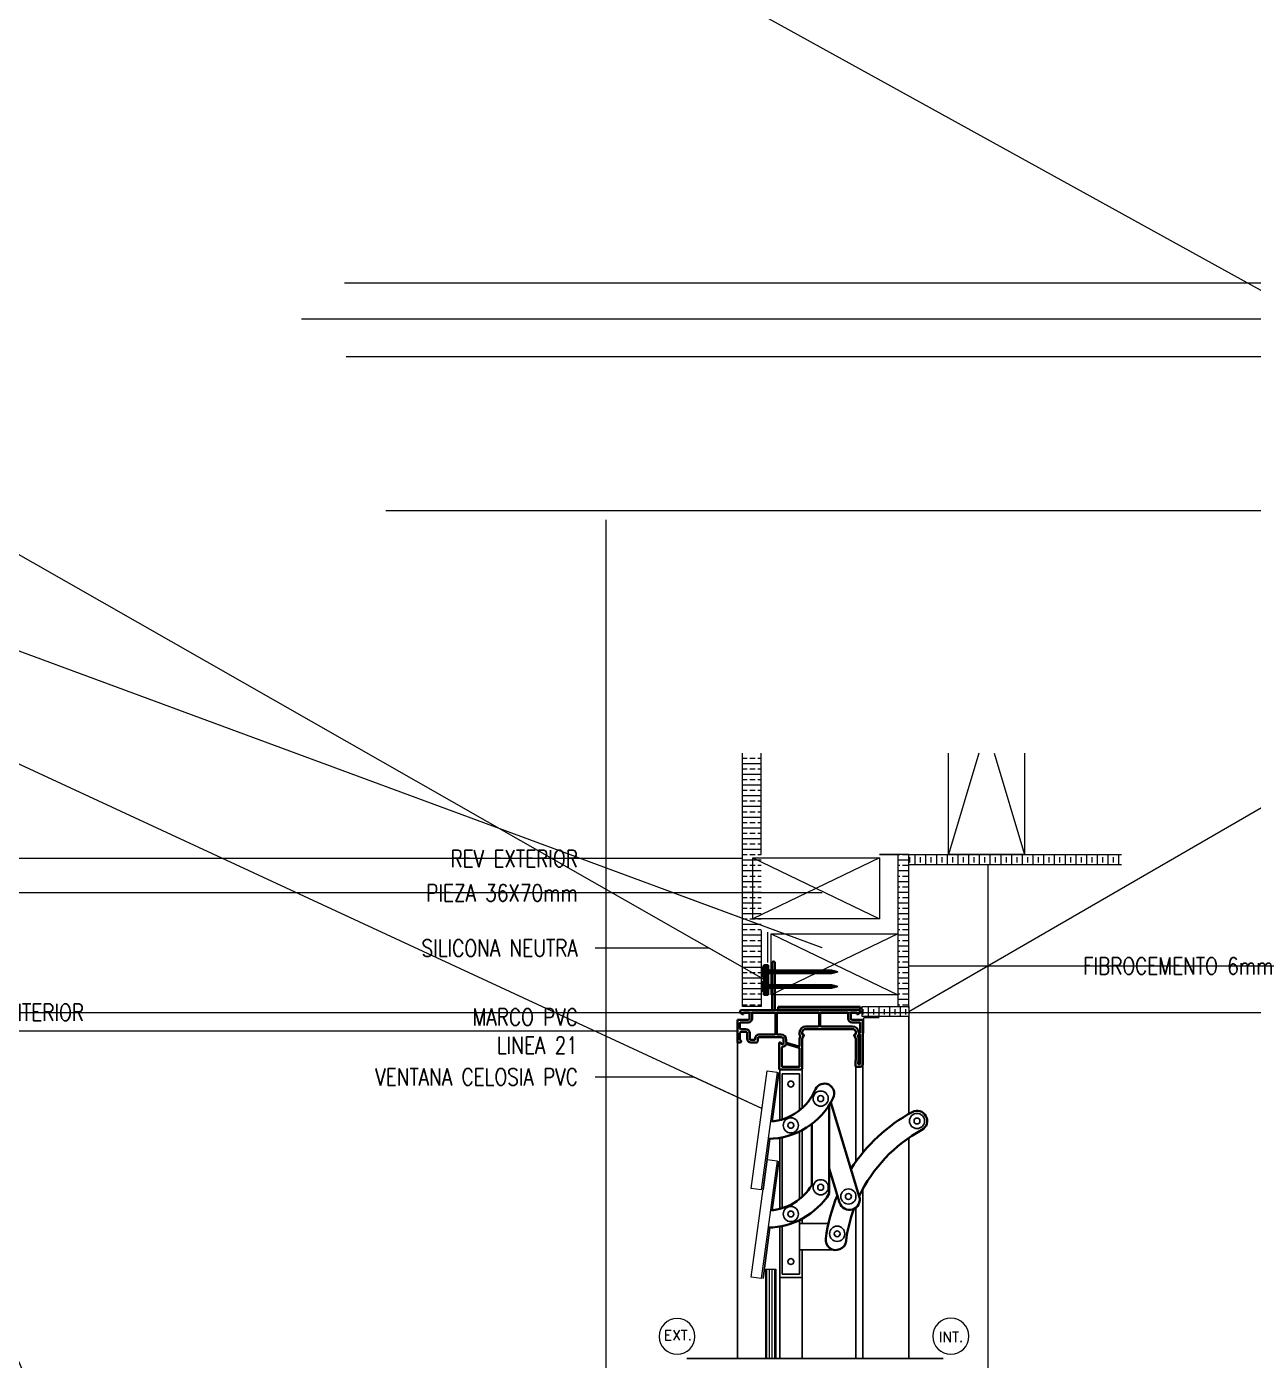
# Model space of a CAD drawing. Header units: metres. Extents: x -2 to 690, y -116 to 73.
# Drawn here: x 152.211 to 152.938, y 29.655 to 30.445 of the extents above; entities that cross this region are included whole.
import ezdxf

# ---------------------------------------------------------------- set-up
doc = ezdxf.new("R2010")
doc.units = ezdxf.units.M
doc.header["$LTSCALE"] = 5
doc.header["$MEASUREMENT"] = 0
doc.layers.get('0').update_dxf_attribs({"color": 30})
doc.layers.get('DEFPOINTS').update_dxf_attribs({"color": 210})
for name, color, linetype, lineweight in [('A-ANNO-SYMB', 3, 'Continuous', 18), ('A-ANNO-TEXT', 3, 'Continuous', 18), ('A-DETL-PATT', 8, 'Continuous', 18), ('A-ELEV-MBE1', 7, 'Continuous', 35), ('A-ELEV-MBE2', 4, 'Continuous', 25), ('A-FURN', 8, 'Continuous', 18), ('A-WALL-STUD', 3, 'Continuous', 18)]:
    doc.layers.add(name, color=color, linetype=linetype, lineweight=lineweight)
doc.styles.add('E-ROMANS', font='romans.shx', dxfattribs={"width": 0.8})
doc.dimstyles.new('E-0100_TICK_12', dxfattribs={"dimscale": 0.001, "dimtxt": 120, "dimasz": 120, "dimexe": 60, "dimexo": 40, "dimgap": 60, "dimtad": 0, "dimzin": 0, "dimdsep": 46, "dimtxsty": 'E-ROMANS', "dimblk": 'OBLIQUE', "dimcen": 60, "dimclrd": 256, "dimclre": 256, "dimclrt": 256, "dimadec": 0, "dimazin": 0, "dimtfac": 1, "dimtmove": 1, "dimatfit": 3, "dimldrblk": 'OPEN90', "dimfxl": 1, "dimtfill": 1, "dimtolj": 1, "dimtzin": 0, "dimlwd": -1, "dimarcsym": 0})

# ---------------------------------------------------------------- blocks, each defined once
blk = doc.blocks.new('_Oblique')
at = {"color": 0, "linetype": 'ByBlock', "lineweight": -2}
blk.add_line((-0.5, -0.5), (0.5, 0.5), dxfattribs=at)

msp = doc.modelspace()

# ---------------------------------------------------------------- hatches: boundary and pattern name
at = {"layer": 'A-DETL-PATT'}
h = msp.add_hatch(dxfattribs=at)
h.set_pattern_fill('BRASS', color=256, scale=0.001, style=0)
h.set_pattern_definition([(0, (-418.2702243, 6.1707137), (0, 0.00635), []), (0, (-418.2702243, 6.1738887), (0, 0.00635), [0.003175, -0.0015875])])
h.paths.add_polyline_path([(152.64602, 29.95466), (152.64602, 30.0146), (152.63502, 30.0146), (152.63502, 29.86466), (152.64602, 29.86466), (152.64602, 29.90966)])
h = msp.add_hatch(dxfattribs=at)
h.set_pattern_fill('BRASS', color=256, scale=0.001, style=0)
h.set_pattern_definition([(0, (-418.2702243, 6.1707137), (0, 0.00635), []), (0, (-418.2702243, 6.1738887), (0, 0.00635), [0.003175, -0.0015875])])
h.paths.add_polyline_path([(152.73346, 29.86386), (152.73346, 29.95466), (152.72702, 29.95466), (152.72702, 29.86386)])
h = msp.add_hatch(dxfattribs=at)
h.set_pattern_fill('BRASS', color=256, scale=0.001, angle=90, style=0)
h.set_pattern_definition([(90, (-418.273782, 6.1707137), (-0.00635, 4e-19), []), (90, (-418.276957, 6.1707137), (-0.00635, 4e-19), [0.003175, -0.0015875])])
h.paths.add_polyline_path([(152.85952, 29.95466), (152.79846, 29.95466), (152.75346, 29.95466), (152.73346, 29.95466), (152.73346, 29.94866), (152.85952, 29.94866)])
h = msp.add_hatch(dxfattribs=at)
h.set_pattern_fill('BRASS', color=256, scale=0.001, angle=90, style=0)
h.set_pattern_definition([(90, (-418.3014795, 6.0807137), (-0.00635, 4e-19), []), (90, (-418.3046545, 6.0807137), (-0.00635, 4e-19), [0.003175, -0.0015875])])
h.paths.add_polyline_path([(152.73346, 29.85865), (152.73346, 29.86466), (152.72576, 29.86466), (152.70576, 29.86466), (152.70576, 29.85865)])

# ---------------------------------------------------------------- linework, layer by layer
at = {"layer": 'A-ANNO-SYMB'}
for p, q in [((152.73346, 29.95466), (152.85952, 29.95466)), ((152.73346, 29.94866), (152.73346, 29.95466)), ((152.85952, 29.94866), (152.73346, 29.94866)), ((152.64987, 29.89076), (152.64987, 29.90878)), ((152.7159, 29.85786), (152.70684, 29.85786)), ((152.70684, 29.84883), (152.70684, 29.85786)), ((152.64008, 29.75694), (152.64947, 29.82654)), ((152.65543, 29.82573), (152.64605, 29.75613)), ((152.64947, 29.82654), (152.65543, 29.82573)), ((152.64008, 29.70442), (152.64947, 29.77402)), ((152.65543, 29.77322), (152.64605, 29.70362)), ((152.64947, 29.77402), (152.65543, 29.77322)), ((152.64605, 29.75613), (152.64008, 29.75694)), ((152.64871, 29.70911), (152.64871, 29.65619)), ((152.64871, 29.65619), (152.64871, 29.70911)), ((152.64871, 29.70911), (152.65473, 29.70911)), ((152.64933, 29.65619), (152.64933, 29.70911)), ((152.65092, 29.65619), (152.65092, 29.70911)), ((152.65251, 29.65619), (152.65251, 29.70911)), ((152.6541, 29.65619), (152.6541, 29.70911)), ((152.65473, 29.70911), (152.65473, 29.65619)), ((152.65473, 29.70911), (152.65473, 29.65619)), ((152.64605, 29.70362), (152.64008, 29.70442))]:
    msp.add_line(p, q, dxfattribs=at)
for points in [[(152.63502, 29.88999), (152.63502, 30.0146)], [(152.63502, 29.86466), (152.63502, 30.0146)], [(152.64602, 29.95466), (152.64602, 30.0146)], [(152.75702, 29.95466), (152.75702, 30.0146)], [(152.80202, 30.0146), (152.80202, 29.95466), (152.75702, 29.95466)], [(152.775, 30.0146), (152.75702, 29.95466)], [(152.78404, 30.0146), (152.80202, 29.95466)], [(152.73346, 29.86386), (152.73346, 29.95466)], [(152.64602, 29.90966), (152.64602, 29.86466), (152.63502, 29.86466)]]:
    msp.add_lwpolyline(points, dxfattribs=at)
for points in [[(152.73346, 29.95466), (152.72702, 29.95466), (152.72702, 29.86466), (152.73346, 29.86466)], [(152.70576, 29.86466), (152.73346, 29.86466), (152.73346, 29.85865), (152.70576, 29.85865)]]:
    msp.add_lwpolyline(points, close=True, dxfattribs=at)
at = {"layer": 'A-ANNO-TEXT'}
for centre, radius, start, end in [((152.59621, 29.66926), 0.01058, 0, 180), ((152.75837, 29.66937), 0.01071, 0, 180), ((152.59621, 29.66926), 0.01058, 180, 0), ((152.75837, 29.66937), 0.01071, 180, 0)]:
    msp.add_arc(centre, radius, start, end, dxfattribs=at)
at = {"layer": 'A-ELEV-MBE1'}
for p, q in [((152.64758, 29.88917), (152.64758, 29.87162)), ((152.65011, 29.88917), (152.64758, 29.88917)), ((152.64758, 29.88837), (152.65011, 29.88583)), ((152.64855, 29.88917), (152.65011, 29.88761)), ((152.65011, 29.87162), (152.65011, 29.88917)), ((152.65251, 29.89051), (152.65251, 29.86288)), ((152.65404, 29.86288), (152.65404, 29.89051)), ((152.64758, 29.8866), (152.65011, 29.88406)), ((152.64758, 29.88482), (152.65011, 29.88229)), ((152.64758, 29.88305), (152.65011, 29.88051)), ((152.64758, 29.88128), (152.65011, 29.87874)), ((152.64758, 29.8795), (152.65011, 29.87697)), ((152.64758, 29.87773), (152.65011, 29.87519)), ((152.64758, 29.87596), (152.65011, 29.87342)), ((152.64758, 29.87418), (152.65011, 29.87165)), ((152.64758, 29.87241), (152.64836, 29.87162)), ((152.64758, 29.87162), (152.65011, 29.87162)), ((152.65598, 29.86449), (152.65598, 29.86296)), ((152.70457, 29.86449), (152.65598, 29.86449)), ((152.70457, 29.86296), (152.70457, 29.86449)), ((152.63192, 29.85674), (152.63192, 29.84331)), ((152.63832, 29.85674), (152.63192, 29.85674)), ((152.63192, 29.85674), (152.63192, 29.84331)), ((152.63832, 29.85674), (152.63192, 29.85674)), ((152.63359, 29.86211), (152.63359, 29.86084)), ((152.63359, 29.86211), (152.63359, 29.86084)), ((152.63359, 29.86084), (152.63492, 29.86007)), ((152.63359, 29.86084), (152.63492, 29.86007)), ((152.66351, 29.8625), (152.63397, 29.8625)), ((152.65212, 29.8625), (152.63397, 29.8625)), ((152.63492, 29.86007), (152.63555, 29.86007)), ((152.63492, 29.86007), (152.63555, 29.86007)), ((152.63555, 29.86007), (152.63555, 29.86058)), ((152.63555, 29.86007), (152.63555, 29.86058)), ((152.63594, 29.86096), (152.6387, 29.86096)), ((152.63594, 29.86096), (152.6387, 29.86096)), ((152.63908, 29.86058), (152.63908, 29.85751)), ((152.63908, 29.86058), (152.63908, 29.85751)), ((152.64062, 29.86058), (152.64062, 29.85751)), ((152.64062, 29.86058), (152.64062, 29.85751)), ((152.65405, 29.86096), (152.641, 29.86096)), ((152.65405, 29.86096), (152.641, 29.86096)), ((152.70419, 29.8625), (152.65442, 29.8625)), ((152.65443, 29.84843), (152.65443, 29.86058)), ((152.65443, 29.84843), (152.65443, 29.86058)), ((152.6552, 29.86058), (152.6552, 29.84843)), ((152.6552, 29.86058), (152.6552, 29.84843)), ((152.67988, 29.86096), (152.65558, 29.86096)), ((152.67988, 29.86096), (152.65558, 29.86096)), ((152.65598, 29.86296), (152.70457, 29.86296)), ((152.70419, 29.8625), (152.66351, 29.8625)), ((152.68027, 29.85321), (152.68027, 29.86058)), ((152.68027, 29.85321), (152.68027, 29.86058)), ((152.68104, 29.86058), (152.68104, 29.85321)), ((152.68104, 29.86058), (152.68104, 29.85321)), ((152.69715, 29.86096), (152.68142, 29.86096)), ((152.69715, 29.86096), (152.68142, 29.86096)), ((152.69754, 29.85751), (152.69754, 29.86058)), ((152.69754, 29.85751), (152.69754, 29.86058)), ((152.69907, 29.85751), (152.69907, 29.86058)), ((152.69907, 29.85751), (152.69907, 29.86058)), ((152.69945, 29.86096), (152.70222, 29.86096)), ((152.69945, 29.86096), (152.70222, 29.86096)), ((152.70623, 29.85674), (152.69984, 29.85674)), ((152.70623, 29.85674), (152.69984, 29.85674)), ((152.7026, 29.86058), (152.7026, 29.86007)), ((152.7026, 29.86058), (152.7026, 29.86007)), ((152.7026, 29.86007), (152.70324, 29.86007)), ((152.7026, 29.86007), (152.70324, 29.86007)), ((152.70324, 29.86007), (152.70457, 29.86084)), ((152.70324, 29.86007), (152.70457, 29.86084)), ((152.70457, 29.86084), (152.70457, 29.86211)), ((152.70457, 29.86084), (152.70457, 29.86211)), ((152.70623, 29.83057), (152.70623, 29.85674)), ((152.70623, 29.83057), (152.70623, 29.85674)), ((152.63346, 29.85482), (152.63346, 29.85163)), ((152.63346, 29.85482), (152.63346, 29.85163)), ((152.63346, 29.84485), (152.63346, 29.84894)), ((152.63346, 29.84485), (152.63346, 29.84894)), ((152.63832, 29.85521), (152.63384, 29.85521)), ((152.63832, 29.85521), (152.63384, 29.85521)), ((152.63384, 29.85124), (152.63691, 29.85124)), ((152.63384, 29.85124), (152.63691, 29.85124)), ((152.63422, 29.84971), (152.63691, 29.84971)), ((152.63422, 29.84971), (152.63691, 29.84971)), ((152.63768, 29.84894), (152.63768, 29.84562)), ((152.63768, 29.84894), (152.63768, 29.84562)), ((152.63921, 29.84894), (152.63921, 29.84562)), ((152.63921, 29.84894), (152.63921, 29.84562)), ((152.66876, 29.8481), (152.66876, 29.84925)), ((152.66876, 29.8481), (152.66876, 29.84925)), ((152.67029, 29.8481), (152.67029, 29.84925)), ((152.67029, 29.8481), (152.67029, 29.84925)), ((152.67234, 29.85283), (152.67988, 29.85283)), ((152.67234, 29.85283), (152.67988, 29.85283)), ((152.67234, 29.85129), (152.70009, 29.85129)), ((152.67234, 29.85129), (152.70009, 29.85129)), ((152.68142, 29.85283), (152.70009, 29.85283)), ((152.68142, 29.85283), (152.70009, 29.85283)), ((152.70431, 29.85521), (152.69984, 29.85521)), ((152.70431, 29.85521), (152.69984, 29.85521)), ((152.70214, 29.84925), (152.70214, 29.8481)), ((152.70214, 29.84925), (152.70214, 29.8481)), ((152.70406, 29.84886), (152.70431, 29.84886)), ((152.70406, 29.84886), (152.70431, 29.84886)), ((152.7047, 29.84925), (152.7047, 29.85482)), ((152.7047, 29.84925), (152.7047, 29.85482)), ((152.63192, 29.84331), (152.63346, 29.84331)), ((152.63192, 29.84331), (152.63346, 29.84331)), ((152.63998, 29.84485), (152.64203, 29.84485)), ((152.63998, 29.84485), (152.64203, 29.84485)), ((152.63998, 29.84331), (152.64318, 29.84331)), ((152.63998, 29.84331), (152.64318, 29.84331)), ((152.64241, 29.84523), (152.64241, 29.84574)), ((152.64241, 29.84523), (152.64241, 29.84574)), ((152.64395, 29.84408), (152.64395, 29.84574)), ((152.64395, 29.84408), (152.64395, 29.84574)), ((152.64471, 29.84805), (152.65405, 29.84805)), ((152.64471, 29.84805), (152.65405, 29.84805)), ((152.64471, 29.84651), (152.65776, 29.84651)), ((152.64471, 29.84651), (152.65776, 29.84651)), ((152.65558, 29.84805), (152.65776, 29.84805)), ((152.65558, 29.84805), (152.65776, 29.84805)), ((152.65674, 29.84331), (152.65674, 29.82733)), ((152.65737, 29.84331), (152.65674, 29.84331)), ((152.65674, 29.84331), (152.65674, 29.82733)), ((152.65737, 29.84331), (152.65674, 29.84331)), ((152.65829, 29.8424), (152.65737, 29.84331)), ((152.65829, 29.8424), (152.65737, 29.84331)), ((152.65929, 29.84498), (152.65929, 29.84306)), ((152.65929, 29.84498), (152.65929, 29.84306)), ((152.66083, 29.84498), (152.66083, 29.84359)), ((152.66083, 29.84498), (152.66083, 29.84359)), ((152.6611, 29.84323), (152.66826, 29.84104)), ((152.6611, 29.84323), (152.66826, 29.84104)), ((152.66849, 29.84016), (152.66113, 29.84241)), ((152.66849, 29.84016), (152.66113, 29.84241)), ((152.66876, 29.8414), (152.66876, 29.84568)), ((152.66876, 29.8414), (152.66876, 29.84568)), ((152.66896, 29.84645), (152.66912, 29.84672)), ((152.66896, 29.84645), (152.66912, 29.84672)), ((152.67132, 29.8481), (152.67029, 29.8481)), ((152.67132, 29.8481), (152.67029, 29.8481)), ((152.67029, 29.84568), (152.67132, 29.84746)), ((152.67029, 29.84568), (152.67132, 29.84746)), ((152.67029, 29.82809), (152.67029, 29.84568)), ((152.67029, 29.82809), (152.67029, 29.84568)), ((152.67132, 29.84746), (152.67132, 29.8481)), ((152.67132, 29.84746), (152.67132, 29.8481)), ((152.70112, 29.8481), (152.70112, 29.84746)), ((152.70214, 29.8481), (152.70112, 29.8481)), ((152.70112, 29.8481), (152.70112, 29.84746)), ((152.70214, 29.8481), (152.70112, 29.8481)), ((152.70112, 29.84746), (152.70214, 29.84568)), ((152.70112, 29.84746), (152.70214, 29.84568)), ((152.70214, 29.84568), (152.70214, 29.83273)), ((152.70214, 29.84568), (152.70214, 29.83273)), ((152.70347, 29.84645), (152.70331, 29.84672)), ((152.70347, 29.84645), (152.70331, 29.84672)), ((152.70367, 29.83275), (152.70367, 29.84568)), ((152.70367, 29.83275), (152.70367, 29.84568)), ((152.70402, 29.8481), (152.70431, 29.8481)), ((152.70402, 29.8481), (152.70431, 29.8481)), ((152.7047, 29.84771), (152.7047, 29.83083)), ((152.7047, 29.84771), (152.7047, 29.83083)), ((152.65827, 29.84037), (152.65827, 29.82924)), ((152.65827, 29.84037), (152.65827, 29.82924)), ((152.66876, 29.82924), (152.66876, 29.8398)), ((152.66876, 29.82924), (152.66876, 29.8398)), ((152.65674, 29.82733), (152.66953, 29.82733)), ((152.65865, 29.82886), (152.66837, 29.82886)), ((152.70188, 29.83236), (152.70188, 29.82968)), ((152.70265, 29.82891), (152.70457, 29.82891)), ((152.70342, 29.83083), (152.70342, 29.83179)), ((152.70431, 29.83045), (152.7038, 29.83045)), ((152.68637, 29.80644), (152.68637, 29.75389)), ((152.68725, 29.80784), (152.70413, 29.7521)), ((152.67592, 29.79507), (152.67592, 29.75875)), ((152.68637, 29.76871), (152.69247, 29.74857))]:
    msp.add_line(p, q, dxfattribs=at)
for centre, radius, start, end in [((152.65327, 29.89051), 0.000767, 0, 180), ((152.63397, 29.86211), 0.000384, 90, 180), ((152.63397, 29.86211), 0.000384, 90, 180), ((152.63594, 29.86058), 0.000384, 90, 180), ((152.63594, 29.86058), 0.000384, 90, 180), ((152.63832, 29.85751), 0.000767, 270, 0), ((152.63832, 29.85751), 0.0023, 270, 0), ((152.63832, 29.85751), 0.000767, 270, 0), ((152.63832, 29.85751), 0.0023, 270, 0), ((152.6387, 29.86058), 0.000384, 0, 90), ((152.6387, 29.86058), 0.000384, 0, 90), ((152.641, 29.86058), 0.000384, 90, 180), ((152.641, 29.86058), 0.000384, 90, 180), ((152.65212, 29.86288), 0.000384, 270, 0), ((152.65442, 29.86288), 0.000384, 180, 270), ((152.65405, 29.86058), 0.000384, 0, 90), ((152.65405, 29.86058), 0.000384, 0, 90), ((152.65558, 29.86058), 0.000384, 90, 180), ((152.65558, 29.86058), 0.000384, 90, 180), ((152.67988, 29.86058), 0.000384, 0, 90), ((152.67988, 29.86058), 0.000384, 0, 90), ((152.68142, 29.86058), 0.000384, 90, 180), ((152.68142, 29.86058), 0.000384, 90, 180), ((152.69715, 29.86058), 0.000384, 0, 90), ((152.69715, 29.86058), 0.000384, 0, 90), ((152.69984, 29.85751), 0.0023, 180, 270), ((152.69984, 29.85751), 0.0023, 180, 270), ((152.69945, 29.86058), 0.000384, 90, 180), ((152.69945, 29.86058), 0.000384, 90, 180), ((152.69984, 29.85751), 0.000767, 180, 270), ((152.69984, 29.85751), 0.000767, 180, 270), ((152.70222, 29.86058), 0.000384, 0, 90), ((152.70222, 29.86058), 0.000384, 0, 90), ((152.70419, 29.86211), 0.000384, 0, 90), ((152.70419, 29.86211), 0.000384, 0, 90), ((152.63384, 29.85482), 0.000384, 90, 180), ((152.63384, 29.85482), 0.000384, 90, 180), ((152.63384, 29.85163), 0.000384, 180, 270), ((152.63384, 29.85163), 0.000384, 180, 270), ((152.63422, 29.84894), 0.000767, 90, 180), ((152.63422, 29.84894), 0.000767, 90, 180), ((152.63691, 29.84894), 0.0023, 0, 90), ((152.63691, 29.84894), 0.0023, 0, 90), ((152.63691, 29.84894), 0.000767, 0, 90), ((152.63691, 29.84894), 0.000767, 0, 90), ((152.65405, 29.84843), 0.000384, 270, 360), ((152.65405, 29.84843), 0.000384, 270, 360), ((152.65558, 29.84843), 0.000384, 180, 270), ((152.65558, 29.84843), 0.000384, 180, 270), ((152.67234, 29.84925), 0.00358, 90, 180), ((152.67234, 29.84925), 0.00358, 90, 180), ((152.67234, 29.84925), 0.00205, 90, 180), ((152.67234, 29.84925), 0.00205, 90, 180), ((152.67988, 29.85321), 0.000384, 270, 0), ((152.67988, 29.85321), 0.000384, 270, 0), ((152.68142, 29.85321), 0.000384, 180, 270), ((152.68142, 29.85321), 0.000384, 180, 270), ((152.70009, 29.84925), 0.00358, 0, 90), ((152.70009, 29.84925), 0.00358, 0, 90), ((152.70009, 29.84925), 0.00205, 0, 90), ((152.70009, 29.84925), 0.00205, 0, 90), ((152.70406, 29.84925), 0.000384, 180, 270), ((152.70406, 29.84925), 0.000384, 180, 270), ((152.70431, 29.85482), 0.000384, 0, 90), ((152.70431, 29.85482), 0.000384, 0, 90), ((152.70431, 29.84925), 0.000384, 270, 0), ((152.70431, 29.84925), 0.000384, 270, 0), ((152.63346, 29.84408), 0.000767, 270, 90), ((152.63346, 29.84408), 0.000767, 270, 90), ((152.63998, 29.84562), 0.0023, 180, 270), ((152.63998, 29.84562), 0.0023, 180, 270), ((152.63998, 29.84562), 0.000767, 180, 270), ((152.63998, 29.84562), 0.000767, 180, 270), ((152.64203, 29.84523), 0.000384, 270, 360), ((152.64203, 29.84523), 0.000384, 270, 360), ((152.64471, 29.84574), 0.0023, 90, 180), ((152.64471, 29.84574), 0.0023, 90, 180), ((152.64318, 29.84408), 0.000767, 270, 360), ((152.64318, 29.84408), 0.000767, 270, 360), ((152.64471, 29.84574), 0.000767, 90, 180), ((152.64471, 29.84574), 0.000767, 90, 180), ((152.65776, 29.84498), 0.00307, 360, 90), ((152.65776, 29.84498), 0.00307, 360, 90), ((152.65776, 29.84498), 0.00153, 0, 90), ((152.65776, 29.84498), 0.00153, 0, 90), ((152.65865, 29.84037), 0.000384, 92.7294, 180), ((152.65865, 29.84037), 0.000384, 92.7294, 180), ((152.65856, 29.84267), 0.000384, 225, 268.08021), ((152.65856, 29.84267), 0.000384, 225, 268.08021), ((152.65853, 29.84306), 0.000767, 271.35746, 0), ((152.65853, 29.84306), 0.000767, 271.35746, 0), ((152.65853, 29.84306), 0.0023, 272.7294, 337.92601), ((152.65853, 29.84306), 0.0023, 272.7294, 337.92601), ((152.66101, 29.84205), 0.000384, 73, 157.926), ((152.66101, 29.84205), 0.000384, 73, 157.926), ((152.66121, 29.84359), 0.000384, 180, 253), ((152.66121, 29.84359), 0.000384, 180, 253), ((152.66837, 29.8414), 0.000384, 253, 0), ((152.66837, 29.8414), 0.000384, 253, 0), ((152.67029, 29.8481), 0.00153, 180, 218.19474), ((152.67029, 29.8481), 0.00153, 180, 218.19474), ((152.67029, 29.84568), 0.00153, 150, 180), ((152.67029, 29.84568), 0.00153, 150, 180), ((152.66878, 29.84691), 0.000384, 330, 38.19474), ((152.66878, 29.84691), 0.000384, 330, 38.19474), ((152.70365, 29.84691), 0.000384, 141.80526, 210), ((152.70365, 29.84691), 0.000384, 141.80526, 210), ((152.70214, 29.8481), 0.00153, 321.80526, 348.46304), ((152.70214, 29.8481), 0.00153, 321.80526, 348.46304), ((152.70214, 29.84568), 0.00153, 360, 30), ((152.70214, 29.84568), 0.00153, 360, 30), ((152.70402, 29.84771), 0.000384, 90, 168.46304), ((152.70402, 29.84771), 0.000384, 90, 168.46304), ((152.70431, 29.84771), 0.000384, 0, 90), ((152.70431, 29.84771), 0.000384, 0, 90), ((152.66837, 29.8398), 0.000384, 0, 73), ((152.66837, 29.8398), 0.000384, 0, 73), ((152.70227, 29.83236), 0.000384, 109.47122, 180), ((152.70214, 29.83275), 0.00153, 330.07357, 0), ((152.65865, 29.82924), 0.000384, 180, 270), ((152.66837, 29.82924), 0.000384, 270, 360), ((152.66953, 29.82809), 0.000767, 270, 360), ((152.70265, 29.82968), 0.000767, 180, 270), ((152.7038, 29.83179), 0.000384, 150.07356, 180), ((152.7038, 29.83083), 0.000384, 180, 270), ((152.70431, 29.83083), 0.000384, 270, 360), ((152.70457, 29.83057), 0.00166, 270, 0), ((152.68342, 29.81311), 0.00587, 333.70033, 153.70033), ((152.64966, 29.82979), 0.04353, 270.5987, 333.70033), ((152.64945, 29.82741), 0.031, 273.77885, 337.82348), ((152.78297, 29.71483), 0.09943, 118.56146, 147.41074), ((152.73832, 29.79686), 0.00603, 298.56146, 118.56146), ((152.78297, 29.71483), 0.08737, 118.56146, 154.58244), ((152.64966, 29.77727), 0.04353, 270.5987, 327.50559), ((152.64945, 29.77489), 0.031, 273.77885, 328.62928), ((152.78297, 29.71483), 0.09943, 157.45323, 172.86612), ((152.6983, 29.75034), 0.00609, 196.84938, 16.84938), ((152.78297, 29.71483), 0.08737, 159.91069, 172.86612), ((152.6903, 29.72643), 0.00603, 172.86612, 352.86612)]:
    msp.add_arc(centre, radius, start, end, dxfattribs=at)
at = {"layer": 'A-ELEV-MBE2'}
for p, q in [((152.72702, 29.95466), (152.71602, 29.95466)), ((152.64686, 29.88212), (152.64686, 29.88841)), ((152.65063, 29.88527), (152.64686, 29.88527)), ((152.64962, 29.88527), (152.68765, 29.88527)), ((152.65063, 29.88373), (152.65063, 29.8868)), ((152.65063, 29.88627), (152.68765, 29.88627)), ((152.65063, 29.88597), (152.65234, 29.88426)), ((152.65063, 29.88426), (152.68765, 29.88426)), ((152.65225, 29.88627), (152.65426, 29.88426)), ((152.65418, 29.88627), (152.65618, 29.88426)), ((152.6561, 29.88627), (152.65811, 29.88426)), ((152.65802, 29.88627), (152.66003, 29.88426)), ((152.65995, 29.88627), (152.66195, 29.88426)), ((152.66187, 29.88627), (152.66388, 29.88426)), ((152.6638, 29.88627), (152.6658, 29.88426)), ((152.66572, 29.88627), (152.66773, 29.88426)), ((152.66764, 29.88627), (152.66965, 29.88426)), ((152.66957, 29.88627), (152.67157, 29.88426)), ((152.67149, 29.88627), (152.6735, 29.88426)), ((152.67341, 29.88627), (152.67542, 29.88426)), ((152.67534, 29.88627), (152.67734, 29.88426)), ((152.67726, 29.88627), (152.67927, 29.88426)), ((152.67918, 29.88627), (152.68119, 29.88426)), ((152.68111, 29.88627), (152.68311, 29.88426)), ((152.68303, 29.88627), (152.68504, 29.88426)), ((152.68495, 29.88627), (152.68696, 29.88426)), ((152.68688, 29.88627), (152.68863, 29.88452)), ((152.69143, 29.88527), (152.68765, 29.88627)), ((152.68765, 29.88426), (152.69143, 29.88527)), ((152.68765, 29.88527), (152.69143, 29.88527)), ((152.68922, 29.88585), (152.69015, 29.88493)), ((152.64686, 29.87331), (152.64686, 29.8796)), ((152.65063, 29.87646), (152.64686, 29.87646)), ((152.64962, 29.87646), (152.68765, 29.87646)), ((152.65063, 29.87492), (152.65063, 29.87799)), ((152.65063, 29.87746), (152.68765, 29.87746)), ((152.65063, 29.87716), (152.65234, 29.87545)), ((152.65063, 29.87545), (152.68765, 29.87545)), ((152.65225, 29.87746), (152.65426, 29.87545)), ((152.65418, 29.87746), (152.65618, 29.87545)), ((152.6561, 29.87746), (152.65811, 29.87545)), ((152.65802, 29.87746), (152.66003, 29.87545)), ((152.65995, 29.87746), (152.66195, 29.87545)), ((152.66187, 29.87746), (152.66388, 29.87545)), ((152.6638, 29.87746), (152.6658, 29.87545)), ((152.66572, 29.87746), (152.66773, 29.87545)), ((152.66764, 29.87746), (152.66965, 29.87545)), ((152.66957, 29.87746), (152.67157, 29.87545)), ((152.67149, 29.87746), (152.6735, 29.87545)), ((152.67341, 29.87746), (152.67542, 29.87545)), ((152.67534, 29.87746), (152.67734, 29.87545)), ((152.67726, 29.87746), (152.67927, 29.87545)), ((152.67918, 29.87746), (152.68119, 29.87545)), ((152.68111, 29.87746), (152.68311, 29.87545)), ((152.68303, 29.87746), (152.68504, 29.87545)), ((152.68495, 29.87746), (152.68696, 29.87545)), ((152.68688, 29.87746), (152.68863, 29.87571)), ((152.69143, 29.87646), (152.68765, 29.87746)), ((152.68765, 29.87545), (152.69143, 29.87646)), ((152.68765, 29.87646), (152.69143, 29.87646)), ((152.68922, 29.87704), (152.69015, 29.87612)), ((152.73346, 29.80105), (152.73346, 29.85865)), ((152.63192, 29.84331), (152.63192, 29.65619)), ((152.63192, 29.84331), (152.63192, 29.65619)), ((152.65648, 29.82559), (152.65256, 29.79656)), ((152.65708, 29.82757), (152.65708, 29.79736)), ((152.65843, 29.82487), (152.65843, 29.79789)), ((152.65843, 29.82487), (152.66873, 29.82487)), ((152.66873, 29.82487), (152.66873, 29.80314)), ((152.67029, 29.82757), (152.67029, 29.80446)), ((152.70208, 29.82981), (152.70208, 29.77264)), ((152.70623, 29.82981), (152.70623, 29.77805)), ((152.65118, 29.78628), (152.64709, 29.75599)), ((152.65708, 29.7869), (152.65708, 29.74485)), ((152.65843, 29.78715), (152.65843, 29.74538)), ((152.66873, 29.79065), (152.66873, 29.75062)), ((152.67029, 29.79146), (152.67029, 29.75195)), ((152.73346, 29.65619), (152.73346, 29.78681)), ((152.65648, 29.77308), (152.65256, 29.74405)), ((152.70623, 29.75659), (152.70623, 29.65619)), ((152.66873, 29.73813), (152.66873, 29.7061)), ((152.67029, 29.73894), (152.67029, 29.73619)), ((152.70208, 29.74556), (152.70208, 29.65619)), ((152.65118, 29.73377), (152.64709, 29.70348)), ((152.65708, 29.73438), (152.65708, 29.65619)), ((152.65843, 29.73464), (152.65843, 29.7061)), ((152.66873, 29.73619), (152.68587, 29.73619)), ((152.66873, 29.72047), (152.68936, 29.72047)), ((152.67029, 29.72047), (152.67029, 29.65619)), ((152.65708, 29.7041), (152.67029, 29.7041)), ((152.65843, 29.7061), (152.66873, 29.7061))]:
    msp.add_line(p, q, dxfattribs=at)
for centre, radius, start, end in [((152.64958, 29.88955), 0.00295, 202.91788, 290.80787), ((152.65126, 29.90356), 0.01766, 255.59981, 267.95793), ((152.65126, 29.86697), 0.01766, 92.04207, 104.40019), ((152.64958, 29.88098), 0.00295, 69.19213, 157.08212), ((152.64958, 29.88074), 0.00295, 202.91788, 290.80787), ((152.65126, 29.89475), 0.01766, 255.59981, 267.95793), ((152.65126, 29.85816), 0.01766, 92.04207, 104.40019), ((152.64958, 29.87217), 0.00295, 69.19213, 157.08213), ((152.66358, 29.81872), 0.00176, 0, 180), ((152.66358, 29.81872), 0.00176, 180, 0), ((152.68125, 29.81011), 0.0045, 0, 180), ((152.68125, 29.81011), 0.0045, 180, 0), ((152.68125, 29.81011), 0.00176, 0, 180), ((152.68125, 29.81011), 0.00176, 180, 0), ((152.73832, 29.79686), 0.0045, 0, 180), ((152.66358, 29.79427), 0.0045, 0, 180), ((152.66358, 29.79427), 0.0045, 180, 0), ((152.66358, 29.79427), 0.00176, 0, 180), ((152.66358, 29.79427), 0.00176, 180, 0), ((152.73832, 29.79686), 0.0045, 180, 0), ((152.73832, 29.79686), 0.00176, 0, 180), ((152.73832, 29.79686), 0.00176, 180, 0), ((152.68125, 29.75759), 0.0045, 0, 180), ((152.68125, 29.75759), 0.0045, 180, 0), ((152.68125, 29.75759), 0.00176, 0, 180), ((152.68125, 29.75759), 0.00176, 180, 0), ((152.69766, 29.75213), 0.0045, 0, 180), ((152.69766, 29.75213), 0.00176, 0, 180), ((152.66358, 29.74176), 0.0045, 0, 180), ((152.69766, 29.75213), 0.0045, 180, 0), ((152.69766, 29.75213), 0.00176, 180, 0), ((152.66358, 29.74176), 0.0045, 180, 0), ((152.66358, 29.74176), 0.00176, 0, 180), ((152.66358, 29.74176), 0.00176, 180, 0), ((152.69102, 29.73006), 0.0045, 0, 180), ((152.69102, 29.73006), 0.0045, 180, 0), ((152.69102, 29.73006), 0.00176, 0, 180), ((152.69102, 29.73006), 0.00176, 180, 0), ((152.66358, 29.71359), 0.00176, 0, 180), ((152.66358, 29.71359), 0.00176, 180, 0)]:
    msp.add_arc(centre, radius, start, end, dxfattribs=at)
at = {"layer": 'A-FURN'}
msp.add_line((152.70576, 29.86466), (152.73346, 29.86466), dxfattribs=at)
at = {"layer": 'A-WALL-STUD'}
for p, q in [((152.71602, 29.95266), (152.64102, 29.91666)), ((152.64102, 29.95266), (152.71602, 29.91666)), ((152.72702, 29.90766), (152.65202, 29.87166)), ((152.65202, 29.90766), (152.72702, 29.87166))]:
    msp.add_line(p, q, dxfattribs=at)
for points in [[(152.71602, 29.95266), (152.71602, 29.91666), (152.64102, 29.91666), (152.64102, 29.95266), (152.71602, 29.95266)], [(152.72702, 29.90766), (152.72702, 29.87166), (152.65202, 29.87166), (152.65202, 29.90766), (152.72702, 29.90766)]]:
    msp.add_lwpolyline(points, dxfattribs=at)
at = {"layer": 'DEFPOINTS'}
msp.add_line((152.75378, 29.65619), (152.60191, 29.65619), dxfattribs=at)

# ---------------------------------------------------------------- texts
at = {"layer": 'A-ANNO-TEXT', "style": 'E-ROMANS'}
for s, p in [('EXT.', (152.58834, 29.66707)), ('INT.', (152.75129, 29.66594))]:
    msp.add_text(s, height=0.006, dxfattribs=at).set_placement(p)
at = {"layer": 'A-ANNO-TEXT', "char_height": 0.01, "style": 'E-ROMANS'}
for s, insert, attachment_point in [('REV EXTERIOR', (152.53743, 29.95226), 6), ('PIEZA 36X70mm', (152.53743, 29.93193), 6), ('SILICONA NEUTRA', (152.53743, 29.89925), 6), ('FIBROCEMENTO 6mm', (152.83666, 29.88866), 4), ('REV INTERIOR', (152.17252, 29.86119), 4), ('MARCO PVC\\PLINEA 21', (152.53743, 29.85006), 6), ('VENTANA CELOSIA PVC', (152.53743, 29.82293), 6)]:
    msp.add_mtext(s, dxfattribs=dict(at, insert=insert, attachment_point=attachment_point))

# ---------------------------------------------------------------- leaders
at = {"layer": 'A-ANNO-TEXT', "annotation_type": 0, "has_hookline": 1, "hookline_direction": 1}
for points in [[(153.38627, 30.04329), (153.33505, 30.07158), (153.28891, 30.07158)], [(153.56231, 29.50069), (153.56231, 29.54576), (153.52951, 29.54576)], [(153.59535, 29.47546), (153.59535, 29.56776), (153.52951, 29.56776)], [(153.53634, 29.47316), (153.53634, 29.52376), (153.52951, 29.52376)], [(153.62946, 29.51069), (153.59483, 29.58976), (153.52951, 29.58976)], [(152.64884, 29.88009), (152.61514, 29.89929), (152.54776, 29.89929)], [(153.39929, 30.29311), (153.33265, 30.29311), (153.28651, 30.29311)], [(153.37377, 30.27164), (153.33265, 30.27164), (153.28651, 30.27164)], [(152.68215, 29.89937), (152.5939, 29.93197), (152.54776, 29.93197)], [(153.40021, 30.24947), (153.33385, 30.24947), (153.28771, 30.24947)], [(152.64645, 29.80417), (152.60603, 29.8229), (152.54776, 29.8229)], [(153.42377, 30.15823), (153.33505, 30.15823), (153.28891, 30.15823)], [(152.55421, 29.15289), (152.55421, 29.17306), (152.51681, 29.17306)], [(152.63502, 29.95229), (152.5939, 29.95229), (152.54776, 29.95229)], [(152.68215, 29.93197), (152.5939, 29.93197), (152.54776, 29.93197)], [(152.63192, 29.85003), (152.58098, 29.85003), (152.54776, 29.85003)]]:
    msp.add_leader(points, dimstyle='E-0100_TICK_12', override={"dimasz": 0.05, "dimtad": 0, "dimldrblk": 'Open90'}, dxfattribs=at)
at = {"layer": 'A-ANNO-TEXT', "annotation_type": 0, "has_hookline": 1, "hookline_direction": 1, "horizontal_direction": (-1, 0, 0)}
for points in [[(152.73346, 29.86165), (152.78018, 29.88869), (152.83285, 29.88869)], [(152.78018, 29.94866), (152.78018, 29.88869), (152.83285, 29.88869)], [(152.088, 29.92552), (152.11605, 29.86119), (152.16871, 29.86119)], [(152.73346, 29.88869), (152.78018, 29.88869), (152.83285, 29.88869)], [(152.06933, 29.86119), (152.11605, 29.86119), (152.16871, 29.86119)]]:
    msp.add_leader(points, dimstyle='E-0100_TICK_12', override={"dimasz": 0.05, "dimtad": 0, "dimldrblk": 'Open90'}, dxfattribs=at)

doc.saveas('drawing.dxf')
